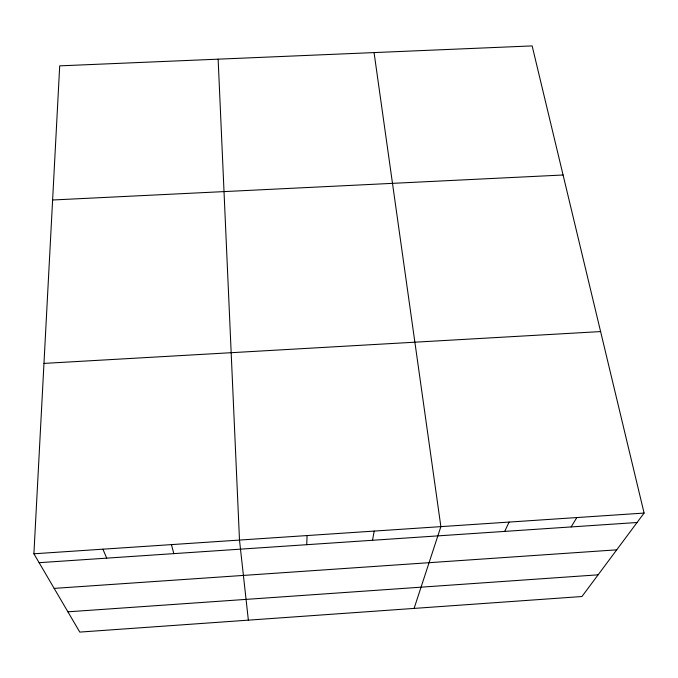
<?xml version="1.0" encoding="UTF-8"?>
<svg xmlns="http://www.w3.org/2000/svg" width="678" height="678" viewBox="0 0 678 678"><rect width="100%" height="100%" fill="white"/><g stroke="black" fill="none" stroke-linecap="round" stroke-linejoin="round"><path stroke-width="1.02" d="M306.727 544.697L307.083 535.561M33.9 553.79L59.706 65.859L532.145 45.909L644.1 513.068L581.953 596.521L79.775 632.091L33.9 553.79L644.1 513.068M372.51 540.281L374.214 531.077M414.097 608.412L440.878 526.636L374.061 52.587M504.712 531.391L509.093 522.077M571.122 526.933L576.834 517.56M67.902 611.819L598.106 574.825M54.172 588.385L616.726 549.833M39.112 562.681L637.074 522.501M43.968 363.408L600.606 331.576M52.613 199.993L563.079 175M102.912 549.188L106.7 558.138M171.441 544.612L173.822 553.629M248.36 620.15L239.495 540.069L218.138 59.172"/></g></svg>
